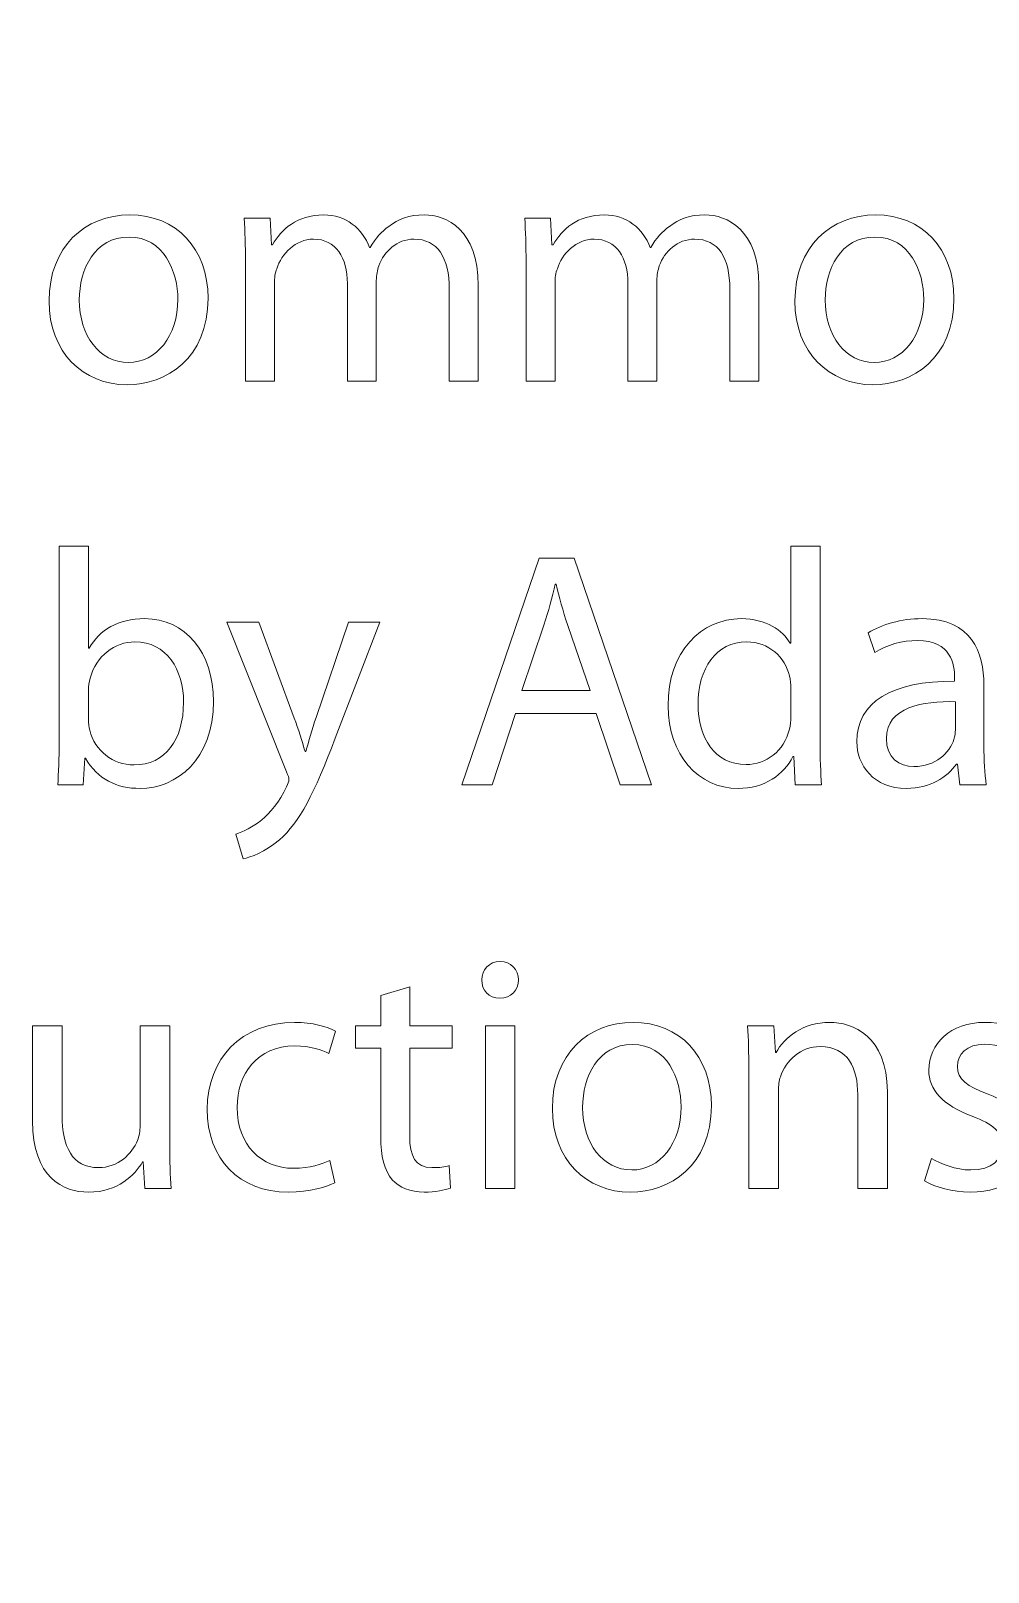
# Model space of a CAD drawing. Header units: millimetres. Extents: x -453 to -275, y 140 to 281.
# Drawn here: x -341.82 to -329.78, y 193.03 to 212.42 of the extents above; entities that cross this region are included whole.
import ezdxf

# ---------------------------------------------------------------- set-up
doc = ezdxf.new("R2010")
doc.units = ezdxf.units.MM
doc.header["$MEASUREMENT"] = 0
doc.layers.add('Layer 1', color=7, linetype='Continuous')

msp = doc.modelspace()

# ---------------------------------------------------------------- linework, layer by layer
at = {"layer": 'Layer 1', "color": 240, "lineweight": 9}
msp.add_open_spline([(-274.9314, 177.6328), (-274.9314, 177.0805), (-275.3792, 176.6326), (-275.9311, 176.6326), (-275.9311, 176.6326), (-275.9311, 176.6326), (-295.1816, 176.6326), (-295.1816, 176.6326), (-295.1816, 176.6326), (-295.1816, 176.6326), (-295.1816, 174.6328), (-295.1816, 174.6328), (-295.1816, 174.6328), (-295.1816, 174.0805), (-295.6295, 173.6327), (-296.1814, 173.6327), (-296.1814, 173.6327), (-296.1814, 173.6327), (-306.1811, 173.6327), (-306.1811, 173.6327), (-306.1811, 173.6327), (-306.7337, 173.6327), (-307.1816, 174.0805), (-307.1816, 174.6328), (-307.1816, 174.6328), (-307.1816, 174.6328), (-307.1816, 176.6326), (-307.1816, 176.6326), (-307.1816, 176.6326), (-307.1816, 176.6326), (-330.6813, 176.6326), (-330.6813, 176.6326), (-330.6813, 176.6326), (-330.6813, 176.6326), (-330.6813, 174.6328), (-330.6813, 174.6328), (-330.6813, 174.6328), (-330.6813, 174.0805), (-331.1291, 173.6327), (-331.681, 173.6327), (-331.681, 173.6327), (-331.681, 173.6327), (-341.6815, 173.6327), (-341.6815, 173.6327), (-341.6815, 173.6327), (-342.2334, 173.6327), (-342.6812, 174.0805), (-342.6812, 174.6328), (-342.6812, 174.6328), (-342.6812, 174.6328), (-342.6812, 176.6326), (-342.6812, 176.6326), (-342.6812, 176.6326), (-342.6812, 176.6326), (-361.931, 176.6326), (-361.931, 176.6326), (-361.931, 176.6326), (-362.4836, 176.6326), (-362.9315, 177.0805), (-362.9315, 177.6328), (-362.9315, 177.6328), (-362.9315, 177.6328), (-362.9315, 232.1328), (-362.9315, 232.1328), (-362.9315, 232.1328), (-362.9315, 232.6847), (-362.4836, 233.1326), (-361.931, 233.1326), (-361.931, 233.1326), (-361.931, 233.1326), (-342.6812, 233.1326), (-342.6812, 233.1326), (-342.6812, 233.1326), (-342.6812, 233.1326), (-342.6812, 235.1328), (-342.6812, 235.1328), (-342.6812, 235.1328), (-342.6812, 235.6847), (-342.2334, 236.1325), (-341.6815, 236.1325), (-341.6815, 236.1325), (-341.6815, 236.1325), (-331.681, 236.1325), (-331.681, 236.1325), (-331.681, 236.1325), (-331.1291, 236.1325), (-330.6813, 235.6847), (-330.6813, 235.1328), (-330.6813, 235.1328), (-330.6813, 235.1328), (-330.6813, 233.1326), (-330.6813, 233.1326), (-330.6813, 233.1326), (-330.6813, 233.1326), (-307.1816, 233.1326), (-307.1816, 233.1326), (-307.1816, 233.1326), (-307.1816, 233.1326), (-307.1816, 235.1328), (-307.1816, 235.1328), (-307.1816, 235.1328), (-307.1816, 235.6847), (-306.7337, 236.1325), (-306.1811, 236.1325), (-306.1811, 236.1325), (-306.1811, 236.1325), (-296.1814, 236.1325), (-296.1814, 236.1325), (-296.1814, 236.1325), (-295.6295, 236.1325), (-295.1816, 235.6847), (-295.1816, 235.1328), (-295.1816, 235.1328), (-295.1816, 235.1328), (-295.1816, 233.1326), (-295.1816, 233.1326), (-295.1816, 233.1326), (-295.1816, 233.1326), (-275.9311, 233.1326), (-275.9311, 233.1326), (-275.9311, 233.1326), (-275.3792, 233.1326), (-274.9314, 232.6847), (-274.9314, 232.1328), (-274.9314, 232.1328), (-274.9314, 232.1328), (-274.9314, 177.6328), (-274.9314, 177.6328)], degree=3, knots=[0, 0, 0, 0, 0.030303, 0.030303, 0.030303, 0.030303, 0.0606061, 0.0606061, 0.0606061, 0.0606061, 0.0909091, 0.0909091, 0.0909091, 0.0909091, 0.1212121, 0.1212121, 0.1212121, 0.1212121, 0.1515152, 0.1515152, 0.1515152, 0.1515152, 0.1818182, 0.1818182, 0.1818182, 0.1818182, 0.2121212, 0.2121212, 0.2121212, 0.2121212, 0.2424242, 0.2424242, 0.2424242, 0.2424242, 0.2727273, 0.2727273, 0.2727273, 0.2727273, 0.3030303, 0.3030303, 0.3030303, 0.3030303, 0.3333333, 0.3333333, 0.3333333, 0.3333333, 0.3636364, 0.3636364, 0.3636364, 0.3636364, 0.3939394, 0.3939394, 0.3939394, 0.3939394, 0.4242424, 0.4242424, 0.4242424, 0.4242424, 0.4545455, 0.4545455, 0.4545455, 0.4545455, 0.4848485, 0.4848485, 0.4848485, 0.4848485, 0.5151515, 0.5151515, 0.5151515, 0.5151515, 0.5454545, 0.5454545, 0.5454545, 0.5454545, 0.5757576, 0.5757576, 0.5757576, 0.5757576, 0.6060606, 0.6060606, 0.6060606, 0.6060606, 0.6363636, 0.6363636, 0.6363636, 0.6363636, 0.6666667, 0.6666667, 0.6666667, 0.6666667, 0.6969697, 0.6969697, 0.6969697, 0.6969697, 0.7272727, 0.7272727, 0.7272727, 0.7272727, 0.7575758, 0.7575758, 0.7575758, 0.7575758, 0.7878788, 0.7878788, 0.7878788, 0.7878788, 0.8181818, 0.8181818, 0.8181818, 0.8181818, 0.8484848, 0.8484848, 0.8484848, 0.8484848, 0.8787879, 0.8787879, 0.8787879, 0.8787879, 0.9090909, 0.9090909, 0.9090909, 0.9090909, 0.9393939, 0.9393939, 0.9393939, 0.9393939, 1, 1, 1, 1], dxfattribs=at)
at = {"layer": 'Layer 1', "color": 250, "lineweight": 9}
for points, knots in [([(-339.5945, 209.056), (-339.5945, 208.2988), (-340.1233, 207.9687), (-340.614, 207.9687), (-340.614, 207.9687), (-341.1641, 207.9687), (-341.5957, 208.3749), (-341.5957, 209.0222), (-341.5957, 209.0222), (-341.5957, 209.7033), (-341.1429, 210.1054), (-340.5803, 210.1054), (-340.5803, 210.1054), (-339.992, 210.1054), (-339.5945, 209.678), (-339.5945, 209.056)], [0, 0, 0, 0, 0.2, 0.2, 0.2, 0.2, 0.4, 0.4, 0.4, 0.4, 0.6, 0.6, 0.6, 0.6, 1, 1, 1, 1]), ([(-339.1235, 209.5089), (-339.1235, 209.7245), (-339.132, 209.8938), (-339.1404, 210.063), (-339.1404, 210.063), (-339.1404, 210.063), (-338.8147, 210.063), (-338.8147, 210.063), (-338.8147, 210.063), (-338.8147, 210.063), (-338.7978, 209.7288), (-338.7978, 209.7288), (-338.7978, 209.7288), (-338.7978, 209.7288), (-338.785, 209.7288), (-338.785, 209.7288), (-338.785, 209.7288), (-338.6708, 209.9235), (-338.4803, 210.1054), (-338.1377, 210.1054), (-338.1377, 210.1054), (-337.8626, 210.1054), (-337.6511, 209.936), (-337.5622, 209.6949), (-337.5622, 209.6949), (-337.5622, 209.6949), (-337.5538, 209.6949), (-337.5538, 209.6949), (-337.5538, 209.6949), (-337.4904, 209.8134), (-337.4058, 209.898), (-337.321, 209.9615), (-337.321, 209.9615), (-337.1984, 210.0546), (-337.0673, 210.1054), (-336.8727, 210.1054), (-336.8727, 210.1054), (-336.5976, 210.1054), (-336.1957, 209.9276), (-336.1957, 209.2169), (-336.1957, 209.2169), (-336.1957, 209.2169), (-336.1957, 208.0152), (-336.1957, 208.0152), (-336.1957, 208.0152), (-336.1957, 208.0152), (-336.5595, 208.0152), (-336.5595, 208.0152), (-336.5595, 208.0152), (-336.5595, 208.0152), (-336.5595, 209.1704), (-336.5595, 209.1704), (-336.5595, 209.1704), (-336.5595, 209.5679), (-336.7076, 209.8007), (-337.0038, 209.8007), (-337.0038, 209.8007), (-337.2196, 209.8007), (-337.3803, 209.6442), (-337.448, 209.4665), (-337.448, 209.4665), (-337.4649, 209.4115), (-337.4776, 209.348), (-337.4776, 209.2803), (-337.4776, 209.2803), (-337.4776, 209.2803), (-337.4776, 208.0152), (-337.4776, 208.0152), (-337.4776, 208.0152), (-337.4776, 208.0152), (-337.8416, 208.0152), (-337.8416, 208.0152), (-337.8416, 208.0152), (-337.8416, 208.0152), (-337.8416, 209.2422), (-337.8416, 209.2422), (-337.8416, 209.2422), (-337.8416, 209.5679), (-337.9854, 209.8007), (-338.2688, 209.8007), (-338.2688, 209.8007), (-338.4974, 209.8007), (-338.6708, 209.6146), (-338.7301, 209.4284), (-338.7301, 209.4284), (-338.7511, 209.3776), (-338.7597, 209.3099), (-338.7597, 209.2465), (-338.7597, 209.2465), (-338.7597, 209.2465), (-338.7597, 208.0152), (-338.7597, 208.0152), (-338.7597, 208.0152), (-338.7597, 208.0152), (-339.1235, 208.0152), (-339.1235, 208.0152), (-339.1235, 208.0152), (-339.1235, 208.0152), (-339.1235, 209.5089), (-339.1235, 209.5089)], [0, 0, 0, 0, 0.0384615, 0.0384615, 0.0384615, 0.0384615, 0.0769231, 0.0769231, 0.0769231, 0.0769231, 0.1153846, 0.1153846, 0.1153846, 0.1153846, 0.1538462, 0.1538462, 0.1538462, 0.1538462, 0.1923077, 0.1923077, 0.1923077, 0.1923077, 0.2307692, 0.2307692, 0.2307692, 0.2307692, 0.2692308, 0.2692308, 0.2692308, 0.2692308, 0.3076923, 0.3076923, 0.3076923, 0.3076923, 0.3461538, 0.3461538, 0.3461538, 0.3461538, 0.3846154, 0.3846154, 0.3846154, 0.3846154, 0.4230769, 0.4230769, 0.4230769, 0.4230769, 0.4615385, 0.4615385, 0.4615385, 0.4615385, 0.5, 0.5, 0.5, 0.5, 0.5384615, 0.5384615, 0.5384615, 0.5384615, 0.5769231, 0.5769231, 0.5769231, 0.5769231, 0.6153846, 0.6153846, 0.6153846, 0.6153846, 0.6538462, 0.6538462, 0.6538462, 0.6538462, 0.6923077, 0.6923077, 0.6923077, 0.6923077, 0.7307692, 0.7307692, 0.7307692, 0.7307692, 0.7692308, 0.7692308, 0.7692308, 0.7692308, 0.8076923, 0.8076923, 0.8076923, 0.8076923, 0.8461538, 0.8461538, 0.8461538, 0.8461538, 0.8846154, 0.8846154, 0.8846154, 0.8846154, 0.9230769, 0.9230769, 0.9230769, 0.9230769, 1, 1, 1, 1]), ([(-335.593, 209.5089), (-335.593, 209.7245), (-335.6014, 209.8938), (-335.6099, 210.063), (-335.6099, 210.063), (-335.6099, 210.063), (-335.2841, 210.063), (-335.2841, 210.063), (-335.2841, 210.063), (-335.2841, 210.063), (-335.2673, 209.7288), (-335.2673, 209.7288), (-335.2673, 209.7288), (-335.2673, 209.7288), (-335.2545, 209.7288), (-335.2545, 209.7288), (-335.2545, 209.7288), (-335.1403, 209.9235), (-334.9498, 210.1054), (-334.6072, 210.1054), (-334.6072, 210.1054), (-334.3321, 210.1054), (-334.1206, 209.936), (-334.0317, 209.6949), (-334.0317, 209.6949), (-334.0317, 209.6949), (-334.0232, 209.6949), (-334.0232, 209.6949), (-334.0232, 209.6949), (-333.9598, 209.8134), (-333.8753, 209.898), (-333.7905, 209.9615), (-333.7905, 209.9615), (-333.6679, 210.0546), (-333.5368, 210.1054), (-333.3421, 210.1054), (-333.3421, 210.1054), (-333.067, 210.1054), (-332.6652, 209.9276), (-332.6652, 209.2169), (-332.6652, 209.2169), (-332.6652, 209.2169), (-332.6652, 208.0152), (-332.6652, 208.0152), (-332.6652, 208.0152), (-332.6652, 208.0152), (-333.029, 208.0152), (-333.029, 208.0152), (-333.029, 208.0152), (-333.029, 208.0152), (-333.029, 209.1704), (-333.029, 209.1704), (-333.029, 209.1704), (-333.029, 209.5679), (-333.1771, 209.8007), (-333.4732, 209.8007), (-333.4732, 209.8007), (-333.6891, 209.8007), (-333.8498, 209.6442), (-333.9175, 209.4665), (-333.9175, 209.4665), (-333.9343, 209.4115), (-333.9471, 209.348), (-333.9471, 209.2803), (-333.9471, 209.2803), (-333.9471, 209.2803), (-333.9471, 208.0152), (-333.9471, 208.0152), (-333.9471, 208.0152), (-333.9471, 208.0152), (-334.3111, 208.0152), (-334.3111, 208.0152), (-334.3111, 208.0152), (-334.3111, 208.0152), (-334.3111, 209.2422), (-334.3111, 209.2422), (-334.3111, 209.2422), (-334.3111, 209.5679), (-334.4549, 209.8007), (-334.7383, 209.8007), (-334.7383, 209.8007), (-334.9668, 209.8007), (-335.1403, 209.6146), (-335.1996, 209.4284), (-335.1996, 209.4284), (-335.2206, 209.3776), (-335.2292, 209.3099), (-335.2292, 209.2465), (-335.2292, 209.2465), (-335.2292, 209.2465), (-335.2292, 208.0152), (-335.2292, 208.0152), (-335.2292, 208.0152), (-335.2292, 208.0152), (-335.593, 208.0152), (-335.593, 208.0152), (-335.593, 208.0152), (-335.593, 208.0152), (-335.593, 209.5089), (-335.593, 209.5089)], [0, 0, 0, 0, 0.0384615, 0.0384615, 0.0384615, 0.0384615, 0.0769231, 0.0769231, 0.0769231, 0.0769231, 0.1153846, 0.1153846, 0.1153846, 0.1153846, 0.1538462, 0.1538462, 0.1538462, 0.1538462, 0.1923077, 0.1923077, 0.1923077, 0.1923077, 0.2307692, 0.2307692, 0.2307692, 0.2307692, 0.2692308, 0.2692308, 0.2692308, 0.2692308, 0.3076923, 0.3076923, 0.3076923, 0.3076923, 0.3461538, 0.3461538, 0.3461538, 0.3461538, 0.3846154, 0.3846154, 0.3846154, 0.3846154, 0.4230769, 0.4230769, 0.4230769, 0.4230769, 0.4615385, 0.4615385, 0.4615385, 0.4615385, 0.5, 0.5, 0.5, 0.5, 0.5384615, 0.5384615, 0.5384615, 0.5384615, 0.5769231, 0.5769231, 0.5769231, 0.5769231, 0.6153846, 0.6153846, 0.6153846, 0.6153846, 0.6538462, 0.6538462, 0.6538462, 0.6538462, 0.6923077, 0.6923077, 0.6923077, 0.6923077, 0.7307692, 0.7307692, 0.7307692, 0.7307692, 0.7692308, 0.7692308, 0.7692308, 0.7692308, 0.8076923, 0.8076923, 0.8076923, 0.8076923, 0.8461538, 0.8461538, 0.8461538, 0.8461538, 0.8846154, 0.8846154, 0.8846154, 0.8846154, 0.9230769, 0.9230769, 0.9230769, 0.9230769, 1, 1, 1, 1]), ([(-330.2092, 209.056), (-330.2092, 208.2988), (-330.738, 207.9687), (-331.2287, 207.9687), (-331.2287, 207.9687), (-331.7788, 207.9687), (-332.2104, 208.3749), (-332.2104, 209.0222), (-332.2104, 209.0222), (-332.2104, 209.7033), (-331.7576, 210.1054), (-331.195, 210.1054), (-331.195, 210.1054), (-330.6067, 210.1054), (-330.2092, 209.678), (-330.2092, 209.056)], [0, 0, 0, 0, 0.2, 0.2, 0.2, 0.2, 0.4, 0.4, 0.4, 0.4, 0.6, 0.6, 0.6, 0.6, 1, 1, 1, 1]), ([(-341.2149, 209.035), (-341.2149, 208.5864), (-340.961, 208.2479), (-340.5972, 208.2479), (-340.5972, 208.2479), (-340.2418, 208.2479), (-339.9751, 208.5821), (-339.9751, 209.0434), (-339.9751, 209.0434), (-339.9751, 209.3903), (-340.1486, 209.8261), (-340.5887, 209.8261), (-340.5887, 209.8261), (-341.0245, 209.8261), (-341.2149, 209.42), (-341.2149, 209.035)], [0, 0, 0, 0, 0.2, 0.2, 0.2, 0.2, 0.4, 0.4, 0.4, 0.4, 0.6, 0.6, 0.6, 0.6, 1, 1, 1, 1]), ([(-331.8296, 209.035), (-331.8296, 208.5864), (-331.5757, 208.2479), (-331.2119, 208.2479), (-331.2119, 208.2479), (-330.8565, 208.2479), (-330.5898, 208.5821), (-330.5898, 209.0434), (-330.5898, 209.0434), (-330.5898, 209.3903), (-330.7633, 209.8261), (-331.2034, 209.8261), (-331.2034, 209.8261), (-331.6392, 209.8261), (-331.8296, 209.42), (-331.8296, 209.035)], [0, 0, 0, 0, 0.2, 0.2, 0.2, 0.2, 0.4, 0.4, 0.4, 0.4, 0.6, 0.6, 0.6, 0.6, 1, 1, 1, 1]), ([(-341.4689, 205.9392), (-341.4689, 205.9392), (-341.1008, 205.9392), (-341.1008, 205.9392), (-341.1008, 205.9392), (-341.1008, 205.9392), (-341.1008, 204.653), (-341.1008, 204.653), (-341.1008, 204.653), (-341.1008, 204.653), (-341.0924, 204.653), (-341.0924, 204.653), (-341.0924, 204.653), (-340.9611, 204.8816), (-340.7243, 205.0254), (-340.3942, 205.0254), (-340.3942, 205.0254), (-339.8823, 205.0254), (-339.5269, 204.6023), (-339.5269, 203.9845), (-339.5269, 203.9845), (-339.5269, 203.2526), (-339.9924, 202.8888), (-340.4492, 202.8888), (-340.4492, 202.8888), (-340.7455, 202.8888), (-340.9823, 203.003), (-341.1389, 203.2694), (-341.1389, 203.2694), (-341.1389, 203.2694), (-341.1473, 203.2694), (-341.1473, 203.2694), (-341.1473, 203.2694), (-341.1473, 203.2694), (-341.1685, 202.9353), (-341.1685, 202.9353), (-341.1685, 202.9353), (-341.1685, 202.9353), (-341.4858, 202.9353), (-341.4858, 202.9353), (-341.4858, 202.9353), (-341.4774, 203.075), (-341.4689, 203.2822), (-341.4689, 203.4641), (-341.4689, 203.4641), (-341.4689, 203.4641), (-341.4689, 205.9392), (-341.4689, 205.9392)], [0, 0, 0, 0, 0.0769231, 0.0769231, 0.0769231, 0.0769231, 0.1538462, 0.1538462, 0.1538462, 0.1538462, 0.2307692, 0.2307692, 0.2307692, 0.2307692, 0.3076923, 0.3076923, 0.3076923, 0.3076923, 0.3846154, 0.3846154, 0.3846154, 0.3846154, 0.4615385, 0.4615385, 0.4615385, 0.4615385, 0.5384615, 0.5384615, 0.5384615, 0.5384615, 0.6153846, 0.6153846, 0.6153846, 0.6153846, 0.6923077, 0.6923077, 0.6923077, 0.6923077, 0.7692308, 0.7692308, 0.7692308, 0.7692308, 0.8461538, 0.8461538, 0.8461538, 0.8461538, 1, 1, 1, 1]), ([(-335.7246, 203.8322), (-335.7246, 203.8322), (-336.0207, 202.9353), (-336.0207, 202.9353), (-336.0207, 202.9353), (-336.0207, 202.9353), (-336.4016, 202.9353), (-336.4016, 202.9353), (-336.4016, 202.9353), (-336.4016, 202.9353), (-335.4285, 205.7869), (-335.4285, 205.7869), (-335.4285, 205.7869), (-335.4285, 205.7869), (-334.9884, 205.7869), (-334.9884, 205.7869), (-334.9884, 205.7869), (-334.9884, 205.7869), (-334.0153, 202.9353), (-334.0153, 202.9353), (-334.0153, 202.9353), (-334.0153, 202.9353), (-334.4087, 202.9353), (-334.4087, 202.9353), (-334.4087, 202.9353), (-334.4087, 202.9353), (-334.7135, 203.8322), (-334.7135, 203.8322), (-334.7135, 203.8322), (-334.7135, 203.8322), (-335.7246, 203.8322), (-335.7246, 203.8322)], [0, 0, 0, 0, 0.1111111, 0.1111111, 0.1111111, 0.1111111, 0.2222222, 0.2222222, 0.2222222, 0.2222222, 0.3333333, 0.3333333, 0.3333333, 0.3333333, 0.4444444, 0.4444444, 0.4444444, 0.4444444, 0.5555556, 0.5555556, 0.5555556, 0.5555556, 0.6666667, 0.6666667, 0.6666667, 0.6666667, 0.7777778, 0.7777778, 0.7777778, 0.7777778, 1, 1, 1, 1]), ([(-331.894, 205.9392), (-331.894, 205.9392), (-331.894, 203.4641), (-331.894, 203.4641), (-331.894, 203.4641), (-331.894, 203.2822), (-331.8855, 203.075), (-331.8771, 202.9353), (-331.8771, 202.9353), (-331.8771, 202.9353), (-332.2071, 202.9353), (-332.2071, 202.9353), (-332.2071, 202.9353), (-332.2071, 202.9353), (-332.224, 203.2906), (-332.224, 203.2906), (-332.224, 203.2906), (-332.224, 203.2906), (-332.2368, 203.2906), (-332.2368, 203.2906), (-332.2368, 203.2906), (-332.3468, 203.0622), (-332.5921, 202.8888), (-332.9265, 202.8888), (-332.9265, 202.8888), (-333.4214, 202.8888), (-333.8065, 203.3075), (-333.8065, 203.9295), (-333.8065, 203.9295), (-333.8107, 204.6108), (-333.3833, 205.0254), (-332.8884, 205.0254), (-332.8884, 205.0254), (-332.571, 205.0254), (-332.3637, 204.8773), (-332.2705, 204.7166), (-332.2705, 204.7166), (-332.2705, 204.7166), (-332.2621, 204.7166), (-332.2621, 204.7166), (-332.2621, 204.7166), (-332.2621, 204.7166), (-332.2621, 205.9392), (-332.2621, 205.9392), (-332.2621, 205.9392), (-332.2621, 205.9392), (-331.894, 205.9392), (-331.894, 205.9392)], [0, 0, 0, 0, 0.0769231, 0.0769231, 0.0769231, 0.0769231, 0.1538462, 0.1538462, 0.1538462, 0.1538462, 0.2307692, 0.2307692, 0.2307692, 0.2307692, 0.3076923, 0.3076923, 0.3076923, 0.3076923, 0.3846154, 0.3846154, 0.3846154, 0.3846154, 0.4615385, 0.4615385, 0.4615385, 0.4615385, 0.5384615, 0.5384615, 0.5384615, 0.5384615, 0.6153846, 0.6153846, 0.6153846, 0.6153846, 0.6923077, 0.6923077, 0.6923077, 0.6923077, 0.7692308, 0.7692308, 0.7692308, 0.7692308, 0.8461538, 0.8461538, 0.8461538, 0.8461538, 1, 1, 1, 1]), ([(-334.7853, 204.1199), (-334.7853, 204.1199), (-335.0688, 204.9408), (-335.0688, 204.9408), (-335.0688, 204.9408), (-335.1322, 205.1269), (-335.1746, 205.2962), (-335.2168, 205.4612), (-335.2168, 205.4612), (-335.2168, 205.4612), (-335.2254, 205.4612), (-335.2254, 205.4612), (-335.2254, 205.4612), (-335.2676, 205.2962), (-335.31, 205.1184), (-335.3692, 204.945), (-335.3692, 204.945), (-335.3692, 204.945), (-335.6485, 204.1199), (-335.6485, 204.1199), (-335.6485, 204.1199), (-335.6485, 204.1199), (-334.7853, 204.1199), (-334.7853, 204.1199)], [0, 0, 0, 0, 0.1428571, 0.1428571, 0.1428571, 0.1428571, 0.2857143, 0.2857143, 0.2857143, 0.2857143, 0.4285714, 0.4285714, 0.4285714, 0.4285714, 0.5714286, 0.5714286, 0.5714286, 0.5714286, 0.7142857, 0.7142857, 0.7142857, 0.7142857, 1, 1, 1, 1]), ([(-329.8324, 203.426), (-329.8324, 203.2484), (-329.824, 203.075), (-329.8028, 202.9353), (-329.8028, 202.9353), (-329.8028, 202.9353), (-330.137, 202.9353), (-330.137, 202.9353), (-330.137, 202.9353), (-330.137, 202.9353), (-330.1666, 203.1933), (-330.1666, 203.1933), (-330.1666, 203.1933), (-330.1666, 203.1933), (-330.1794, 203.1933), (-330.1794, 203.1933), (-330.1794, 203.1933), (-330.2936, 203.0326), (-330.5135, 202.8888), (-330.8055, 202.8888), (-330.8055, 202.8888), (-331.2201, 202.8888), (-331.4317, 203.1807), (-331.4317, 203.4768), (-331.4317, 203.4768), (-331.4317, 203.9719), (-330.9917, 204.2427), (-330.2006, 204.2384), (-330.2006, 204.2384), (-330.2006, 204.2384), (-330.2006, 204.2807), (-330.2006, 204.2807), (-330.2006, 204.2807), (-330.2006, 204.4458), (-330.2471, 204.7546), (-330.6658, 204.7503), (-330.6658, 204.7503), (-330.8605, 204.7503), (-331.0594, 204.6954), (-331.2032, 204.598), (-331.2032, 204.598), (-331.2032, 204.598), (-331.2878, 204.8476), (-331.2878, 204.8476), (-331.2878, 204.8476), (-331.1187, 204.9534), (-330.8691, 205.0254), (-330.6109, 205.0254), (-330.6109, 205.0254), (-329.9847, 205.0254), (-329.8324, 204.598), (-329.8324, 204.1919), (-329.8324, 204.1919), (-329.8324, 204.1919), (-329.8324, 203.426), (-329.8324, 203.426)], [0, 0, 0, 0, 0.0666667, 0.0666667, 0.0666667, 0.0666667, 0.1333333, 0.1333333, 0.1333333, 0.1333333, 0.2, 0.2, 0.2, 0.2, 0.2666667, 0.2666667, 0.2666667, 0.2666667, 0.3333333, 0.3333333, 0.3333333, 0.3333333, 0.4, 0.4, 0.4, 0.4, 0.4666667, 0.4666667, 0.4666667, 0.4666667, 0.5333333, 0.5333333, 0.5333333, 0.5333333, 0.6, 0.6, 0.6, 0.6, 0.6666667, 0.6666667, 0.6666667, 0.6666667, 0.7333333, 0.7333333, 0.7333333, 0.7333333, 0.8, 0.8, 0.8, 0.8, 0.8666667, 0.8666667, 0.8666667, 0.8666667, 1, 1, 1, 1]), ([(-338.9544, 204.983), (-338.9544, 204.983), (-338.5101, 203.7729), (-338.5101, 203.7729), (-338.5101, 203.7729), (-338.4593, 203.6375), (-338.4085, 203.4768), (-338.3747, 203.3542), (-338.3747, 203.3542), (-338.3747, 203.3542), (-338.3663, 203.3542), (-338.3663, 203.3542), (-338.3663, 203.3542), (-338.3282, 203.4768), (-338.2858, 203.6334), (-338.235, 203.7816), (-338.235, 203.7816), (-338.235, 203.7816), (-337.8289, 204.983), (-337.8289, 204.983), (-337.8289, 204.983), (-337.8289, 204.983), (-337.4354, 204.983), (-337.4354, 204.983), (-337.4354, 204.983), (-337.4354, 204.983), (-337.9939, 203.5233), (-337.9939, 203.5233), (-337.9939, 203.5233), (-338.2605, 202.8211), (-338.4424, 202.4657), (-338.6963, 202.2414), (-338.6963, 202.2414), (-338.8824, 202.0848), (-339.0601, 202.0215), (-339.1531, 202.0044), (-339.1531, 202.0044), (-339.1531, 202.0044), (-339.2463, 202.3133), (-339.2463, 202.3133), (-339.2463, 202.3133), (-339.1531, 202.3429), (-339.0305, 202.4021), (-338.9204, 202.4952), (-338.9204, 202.4952), (-338.819, 202.5756), (-338.6963, 202.7194), (-338.6074, 202.9099), (-338.6074, 202.9099), (-338.5906, 202.948), (-338.5778, 202.9776), (-338.5778, 202.9987), (-338.5778, 202.9987), (-338.5778, 203.0198), (-338.5863, 203.0495), (-338.6074, 203.096), (-338.6074, 203.096), (-338.6074, 203.096), (-339.3605, 204.983), (-339.3605, 204.983), (-339.3605, 204.983), (-339.3605, 204.983), (-338.9544, 204.983), (-338.9544, 204.983)], [0, 0, 0, 0, 0.0588235, 0.0588235, 0.0588235, 0.0588235, 0.1176471, 0.1176471, 0.1176471, 0.1176471, 0.1764706, 0.1764706, 0.1764706, 0.1764706, 0.2352941, 0.2352941, 0.2352941, 0.2352941, 0.2941176, 0.2941176, 0.2941176, 0.2941176, 0.3529412, 0.3529412, 0.3529412, 0.3529412, 0.4117647, 0.4117647, 0.4117647, 0.4117647, 0.4705882, 0.4705882, 0.4705882, 0.4705882, 0.5294118, 0.5294118, 0.5294118, 0.5294118, 0.5882353, 0.5882353, 0.5882353, 0.5882353, 0.6470588, 0.6470588, 0.6470588, 0.6470588, 0.7058824, 0.7058824, 0.7058824, 0.7058824, 0.7647059, 0.7647059, 0.7647059, 0.7647059, 0.8235294, 0.8235294, 0.8235294, 0.8235294, 0.8823529, 0.8823529, 0.8823529, 0.8823529, 1, 1, 1, 1]), ([(-341.1008, 203.7561), (-341.1008, 203.7096), (-341.0965, 203.663), (-341.084, 203.6207), (-341.084, 203.6207), (-341.0163, 203.3626), (-340.7961, 203.1849), (-340.5253, 203.1849), (-340.5253, 203.1849), (-340.1319, 203.1849), (-339.9035, 203.5022), (-339.9035, 203.9719), (-339.9035, 203.9719), (-339.9035, 204.3822), (-340.115, 204.7334), (-340.5169, 204.7334), (-340.5169, 204.7334), (-340.7667, 204.7334), (-341.0035, 204.5557), (-341.0796, 204.2764), (-341.0796, 204.2764), (-341.0924, 204.2299), (-341.1008, 204.1791), (-341.1008, 204.1199), (-341.1008, 204.1199), (-341.1008, 204.1199), (-341.1008, 203.7561), (-341.1008, 203.7561)], [0, 0, 0, 0, 0.125, 0.125, 0.125, 0.125, 0.25, 0.25, 0.25, 0.25, 0.375, 0.375, 0.375, 0.375, 0.5, 0.5, 0.5, 0.5, 0.625, 0.625, 0.625, 0.625, 0.75, 0.75, 0.75, 0.75, 1, 1, 1, 1]), ([(-332.2621, 204.1495), (-332.2621, 204.1962), (-332.2664, 204.2596), (-332.2792, 204.3061), (-332.2792, 204.3061), (-332.3341, 204.5388), (-332.5372, 204.7334), (-332.8164, 204.7334), (-332.8164, 204.7334), (-333.2014, 204.7334), (-333.43, 204.395), (-333.43, 203.9464), (-333.43, 203.9464), (-333.43, 203.5318), (-333.2226, 203.1892), (-332.8249, 203.1892), (-332.8249, 203.1892), (-332.5753, 203.1892), (-332.3468, 203.3583), (-332.2792, 203.6334), (-332.2792, 203.6334), (-332.2664, 203.6842), (-332.2621, 203.7349), (-332.2621, 203.7941), (-332.2621, 203.7941), (-332.2621, 203.7941), (-332.2621, 204.1495), (-332.2621, 204.1495)], [0, 0, 0, 0, 0.125, 0.125, 0.125, 0.125, 0.25, 0.25, 0.25, 0.25, 0.375, 0.375, 0.375, 0.375, 0.5, 0.5, 0.5, 0.5, 0.625, 0.625, 0.625, 0.625, 0.75, 0.75, 0.75, 0.75, 1, 1, 1, 1]), ([(-330.1921, 203.9803), (-330.5983, 203.9888), (-331.0594, 203.9169), (-331.0594, 203.5192), (-331.0594, 203.5192), (-331.0594, 203.2737), (-330.8985, 203.1637), (-330.7125, 203.1637), (-330.7125, 203.1637), (-330.4417, 203.1637), (-330.2682, 203.333), (-330.209, 203.5065), (-330.209, 203.5065), (-330.1962, 203.5488), (-330.1921, 203.591), (-330.1921, 203.625), (-330.1921, 203.625), (-330.1921, 203.625), (-330.1921, 203.9803), (-330.1921, 203.9803)], [0, 0, 0, 0, 0.1666667, 0.1666667, 0.1666667, 0.1666667, 0.3333333, 0.3333333, 0.3333333, 0.3333333, 0.5, 0.5, 0.5, 0.5, 0.6666667, 0.6666667, 0.6666667, 0.6666667, 1, 1, 1, 1]), ([(-335.6907, 200.4786), (-335.6907, 200.3516), (-335.7795, 200.25), (-335.9275, 200.25), (-335.9275, 200.25), (-336.0629, 200.25), (-336.1518, 200.3516), (-336.1518, 200.4786), (-336.1518, 200.4786), (-336.1518, 200.6055), (-336.0588, 200.7113), (-335.9191, 200.7113), (-335.9191, 200.7113), (-335.7837, 200.7113), (-335.6907, 200.6097), (-335.6907, 200.4786)], [0, 0, 0, 0, 0.2, 0.2, 0.2, 0.2, 0.4, 0.4, 0.4, 0.4, 0.6, 0.6, 0.6, 0.6, 1, 1, 1, 1]), ([(-337.0578, 200.394), (-337.0578, 200.394), (-337.0578, 199.9031), (-337.0578, 199.9031), (-337.0578, 199.9031), (-337.0578, 199.9031), (-336.5247, 199.9031), (-336.5247, 199.9031), (-336.5247, 199.9031), (-336.5247, 199.9031), (-336.5247, 199.6197), (-336.5247, 199.6197), (-336.5247, 199.6197), (-336.5247, 199.6197), (-337.0578, 199.6197), (-337.0578, 199.6197), (-337.0578, 199.6197), (-337.0578, 199.6197), (-337.0578, 198.5154), (-337.0578, 198.5154), (-337.0578, 198.5154), (-337.0578, 198.2615), (-336.986, 198.1176), (-336.7786, 198.1176), (-336.7786, 198.1176), (-336.6772, 198.1176), (-336.6179, 198.1261), (-336.5628, 198.143), (-336.5628, 198.143), (-336.5628, 198.143), (-336.5459, 197.8596), (-336.5459, 197.8596), (-336.5459, 197.8596), (-336.6179, 197.8341), (-336.7321, 197.8088), (-336.8759, 197.8088), (-336.8759, 197.8088), (-337.0494, 197.8088), (-337.1891, 197.868), (-337.278, 197.9654), (-337.278, 197.9654), (-337.3794, 198.0796), (-337.4218, 198.2615), (-337.4218, 198.5026), (-337.4218, 198.5026), (-337.4218, 198.5026), (-337.4218, 199.6197), (-337.4218, 199.6197), (-337.4218, 199.6197), (-337.4218, 199.6197), (-337.7391, 199.6197), (-337.7391, 199.6197), (-337.7391, 199.6197), (-337.7391, 199.6197), (-337.7391, 199.9031), (-337.7391, 199.9031), (-337.7391, 199.9031), (-337.7391, 199.9031), (-337.4218, 199.9031), (-337.4218, 199.9031), (-337.4218, 199.9031), (-337.4218, 199.9031), (-337.4218, 200.2839), (-337.4218, 200.2839), (-337.4218, 200.2839), (-337.4218, 200.2839), (-337.0578, 200.394), (-337.0578, 200.394)], [0, 0, 0, 0, 0.0555556, 0.0555556, 0.0555556, 0.0555556, 0.1111111, 0.1111111, 0.1111111, 0.1111111, 0.1666667, 0.1666667, 0.1666667, 0.1666667, 0.2222222, 0.2222222, 0.2222222, 0.2222222, 0.2777778, 0.2777778, 0.2777778, 0.2777778, 0.3333333, 0.3333333, 0.3333333, 0.3333333, 0.3888889, 0.3888889, 0.3888889, 0.3888889, 0.4444444, 0.4444444, 0.4444444, 0.4444444, 0.5, 0.5, 0.5, 0.5, 0.5555556, 0.5555556, 0.5555556, 0.5555556, 0.6111111, 0.6111111, 0.6111111, 0.6111111, 0.6666667, 0.6666667, 0.6666667, 0.6666667, 0.7222222, 0.7222222, 0.7222222, 0.7222222, 0.7777778, 0.7777778, 0.7777778, 0.7777778, 0.8333333, 0.8333333, 0.8333333, 0.8333333, 0.8888889, 0.8888889, 0.8888889, 0.8888889, 1, 1, 1, 1]), ([(-340.077, 198.4181), (-340.077, 198.2022), (-340.0728, 198.016), (-340.0601, 197.8553), (-340.0601, 197.8553), (-340.0601, 197.8553), (-340.3901, 197.8553), (-340.3901, 197.8553), (-340.3901, 197.8553), (-340.3901, 197.8553), (-340.4113, 198.1895), (-340.4113, 198.1895), (-340.4113, 198.1895), (-340.4113, 198.1895), (-340.4197, 198.1895), (-340.4197, 198.1895), (-340.4197, 198.1895), (-340.5128, 198.0245), (-340.7327, 197.8088), (-341.0967, 197.8088), (-341.0967, 197.8088), (-341.4181, 197.8088), (-341.8033, 197.9907), (-341.8033, 198.7057), (-341.8033, 198.7057), (-341.8033, 198.7057), (-341.8033, 199.9031), (-341.8033, 199.9031), (-341.8033, 199.9031), (-341.8033, 199.9031), (-341.4309, 199.9031), (-341.4309, 199.9031), (-341.4309, 199.9031), (-341.4309, 199.9031), (-341.4309, 198.7734), (-341.4309, 198.7734), (-341.4309, 198.7734), (-341.4309, 198.3841), (-341.3082, 198.1176), (-340.9739, 198.1176), (-340.9739, 198.1176), (-340.7243, 198.1176), (-340.5508, 198.2911), (-340.4831, 198.4603), (-340.4831, 198.4603), (-340.4619, 198.5111), (-340.4494, 198.5788), (-340.4494, 198.6508), (-340.4494, 198.6508), (-340.4494, 198.6508), (-340.4494, 199.9031), (-340.4494, 199.9031), (-340.4494, 199.9031), (-340.4494, 199.9031), (-340.077, 199.9031), (-340.077, 199.9031), (-340.077, 199.9031), (-340.077, 199.9031), (-340.077, 198.4181), (-340.077, 198.4181)], [0, 0, 0, 0, 0.0625, 0.0625, 0.0625, 0.0625, 0.125, 0.125, 0.125, 0.125, 0.1875, 0.1875, 0.1875, 0.1875, 0.25, 0.25, 0.25, 0.25, 0.3125, 0.3125, 0.3125, 0.3125, 0.375, 0.375, 0.375, 0.375, 0.4375, 0.4375, 0.4375, 0.4375, 0.5, 0.5, 0.5, 0.5, 0.5625, 0.5625, 0.5625, 0.5625, 0.625, 0.625, 0.625, 0.625, 0.6875, 0.6875, 0.6875, 0.6875, 0.75, 0.75, 0.75, 0.75, 0.8125, 0.8125, 0.8125, 0.8125, 0.875, 0.875, 0.875, 0.875, 1, 1, 1, 1]), ([(-337.9982, 197.9273), (-338.0955, 197.8806), (-338.3112, 197.8088), (-338.5863, 197.8088), (-338.5863, 197.8088), (-339.204, 197.8088), (-339.606, 198.2277), (-339.606, 198.8539), (-339.606, 198.8539), (-339.606, 199.4843), (-339.1743, 199.9454), (-338.5058, 199.9454), (-338.5058, 199.9454), (-338.2858, 199.9454), (-338.0912, 199.8905), (-337.9897, 199.8354), (-337.9897, 199.8354), (-337.9897, 199.8354), (-338.0743, 199.552), (-338.0743, 199.552), (-338.0743, 199.552), (-338.1632, 199.5985), (-338.3027, 199.6492), (-338.5058, 199.6492), (-338.5058, 199.6492), (-338.9756, 199.6492), (-339.2295, 199.2981), (-339.2295, 198.875), (-339.2295, 198.875), (-339.2295, 198.4012), (-338.9247, 198.1092), (-338.5186, 198.1092), (-338.5186, 198.1092), (-338.307, 198.1092), (-338.1673, 198.1598), (-338.0616, 198.2065), (-338.0616, 198.2065), (-338.0616, 198.2065), (-337.9982, 197.9273), (-337.9982, 197.9273)], [0, 0, 0, 0, 0.0909091, 0.0909091, 0.0909091, 0.0909091, 0.1818182, 0.1818182, 0.1818182, 0.1818182, 0.2727273, 0.2727273, 0.2727273, 0.2727273, 0.3636364, 0.3636364, 0.3636364, 0.3636364, 0.4545455, 0.4545455, 0.4545455, 0.4545455, 0.5454545, 0.5454545, 0.5454545, 0.5454545, 0.6363636, 0.6363636, 0.6363636, 0.6363636, 0.7272727, 0.7272727, 0.7272727, 0.7272727, 0.8181818, 0.8181818, 0.8181818, 0.8181818, 1, 1, 1, 1]), ([(-336.1053, 197.8553), (-336.1053, 197.8553), (-336.1053, 199.9031), (-336.1053, 199.9031), (-336.1053, 199.9031), (-336.1053, 199.9031), (-335.7329, 199.9031), (-335.7329, 199.9031), (-335.7329, 199.9031), (-335.7329, 199.9031), (-335.7329, 197.8553), (-335.7329, 197.8553), (-335.7329, 197.8553), (-335.7329, 197.8553), (-336.1053, 197.8553), (-336.1053, 197.8553)], [0, 0, 0, 0, 0.2, 0.2, 0.2, 0.2, 0.4, 0.4, 0.4, 0.4, 0.6, 0.6, 0.6, 0.6, 1, 1, 1, 1]), ([(-333.2615, 198.8961), (-333.2615, 198.1388), (-333.7903, 197.8088), (-334.2811, 197.8088), (-334.2811, 197.8088), (-334.8311, 197.8088), (-335.2628, 198.215), (-335.2628, 198.8623), (-335.2628, 198.8623), (-335.2628, 199.5434), (-334.8099, 199.9454), (-334.2473, 199.9454), (-334.2473, 199.9454), (-333.6591, 199.9454), (-333.2615, 199.5181), (-333.2615, 198.8961)], [0, 0, 0, 0, 0.2, 0.2, 0.2, 0.2, 0.4, 0.4, 0.4, 0.4, 0.6, 0.6, 0.6, 0.6, 1, 1, 1, 1]), ([(-332.7906, 199.3489), (-332.7906, 199.5646), (-332.7949, 199.7339), (-332.8075, 199.9031), (-332.8075, 199.9031), (-332.8075, 199.9031), (-332.4774, 199.9031), (-332.4774, 199.9031), (-332.4774, 199.9031), (-332.4774, 199.9031), (-332.4562, 199.5646), (-332.4562, 199.5646), (-332.4562, 199.5646), (-332.4562, 199.5646), (-332.4478, 199.5646), (-332.4478, 199.5646), (-332.4478, 199.5646), (-332.3463, 199.7551), (-332.1093, 199.9454), (-331.7708, 199.9454), (-331.7708, 199.9454), (-331.4875, 199.9454), (-331.0474, 199.7761), (-331.0474, 199.0738), (-331.0474, 199.0738), (-331.0474, 199.0738), (-331.0474, 197.8553), (-331.0474, 197.8553), (-331.0474, 197.8553), (-331.0474, 197.8553), (-331.4198, 197.8553), (-331.4198, 197.8553), (-331.4198, 197.8553), (-331.4198, 197.8553), (-331.4198, 199.0358), (-331.4198, 199.0358), (-331.4198, 199.0358), (-331.4198, 199.3658), (-331.5424, 199.6407), (-331.8936, 199.6407), (-331.8936, 199.6407), (-332.1348, 199.6407), (-332.3251, 199.4673), (-332.3928, 199.26), (-332.3928, 199.26), (-332.4097, 199.2135), (-332.4182, 199.15), (-332.4182, 199.0866), (-332.4182, 199.0866), (-332.4182, 199.0866), (-332.4182, 197.8553), (-332.4182, 197.8553), (-332.4182, 197.8553), (-332.4182, 197.8553), (-332.7906, 197.8553), (-332.7906, 197.8553), (-332.7906, 197.8553), (-332.7906, 197.8553), (-332.7906, 199.3489), (-332.7906, 199.3489)], [0, 0, 0, 0, 0.0625, 0.0625, 0.0625, 0.0625, 0.125, 0.125, 0.125, 0.125, 0.1875, 0.1875, 0.1875, 0.1875, 0.25, 0.25, 0.25, 0.25, 0.3125, 0.3125, 0.3125, 0.3125, 0.375, 0.375, 0.375, 0.375, 0.4375, 0.4375, 0.4375, 0.4375, 0.5, 0.5, 0.5, 0.5, 0.5625, 0.5625, 0.5625, 0.5625, 0.625, 0.625, 0.625, 0.625, 0.6875, 0.6875, 0.6875, 0.6875, 0.75, 0.75, 0.75, 0.75, 0.8125, 0.8125, 0.8125, 0.8125, 0.875, 0.875, 0.875, 0.875, 1, 1, 1, 1]), ([(-330.492, 198.2319), (-330.3778, 198.1642), (-330.1832, 198.088), (-329.9969, 198.088), (-329.9969, 198.088), (-329.7303, 198.088), (-329.6035, 198.2191), (-329.6035, 198.3926), (-329.6035, 198.3926), (-329.6035, 198.5703), (-329.7093, 198.6633), (-329.9801, 198.765), (-329.9801, 198.765), (-330.3523, 198.9004), (-330.5258, 199.0992), (-330.5258, 199.3446), (-330.5258, 199.3446), (-330.5258, 199.6747), (-330.255, 199.9454), (-329.8192, 199.9454), (-329.8192, 199.9454), (-329.612, 199.9454), (-329.4301, 199.8905), (-329.32, 199.8185), (-329.32, 199.8185), (-329.32, 199.8185), (-329.4089, 199.5477), (-329.4089, 199.5477), (-329.4089, 199.5477), (-329.4891, 199.5985), (-329.6373, 199.6704), (-329.8276, 199.6704), (-329.8276, 199.6704), (-330.0478, 199.6704), (-330.1661, 199.5434), (-330.1661, 199.3911), (-330.1661, 199.3911), (-330.1661, 199.222), (-330.0478, 199.1458), (-329.7811, 199.0401), (-329.7811, 199.0401), (-329.4301, 198.9088), (-329.2438, 198.731), (-329.2438, 198.4265), (-329.2438, 198.4265), (-329.2438, 198.0627), (-329.5272, 197.8088), (-330.0054, 197.8088), (-330.0054, 197.8088), (-330.2297, 197.8088), (-330.4369, 197.868), (-330.5807, 197.9526), (-330.5807, 197.9526), (-330.5807, 197.9526), (-330.492, 198.2319), (-330.492, 198.2319)], [0, 0, 0, 0, 0.0666667, 0.0666667, 0.0666667, 0.0666667, 0.1333333, 0.1333333, 0.1333333, 0.1333333, 0.2, 0.2, 0.2, 0.2, 0.2666667, 0.2666667, 0.2666667, 0.2666667, 0.3333333, 0.3333333, 0.3333333, 0.3333333, 0.4, 0.4, 0.4, 0.4, 0.4666667, 0.4666667, 0.4666667, 0.4666667, 0.5333333, 0.5333333, 0.5333333, 0.5333333, 0.6, 0.6, 0.6, 0.6, 0.6666667, 0.6666667, 0.6666667, 0.6666667, 0.7333333, 0.7333333, 0.7333333, 0.7333333, 0.8, 0.8, 0.8, 0.8, 0.8666667, 0.8666667, 0.8666667, 0.8666667, 1, 1, 1, 1]), ([(-334.8819, 198.875), (-334.8819, 198.4265), (-334.628, 198.088), (-334.2642, 198.088), (-334.2642, 198.088), (-333.9089, 198.088), (-333.6422, 198.4222), (-333.6422, 198.8835), (-333.6422, 198.8835), (-333.6422, 199.2304), (-333.8157, 199.6662), (-334.2558, 199.6662), (-334.2558, 199.6662), (-334.6916, 199.6662), (-334.8819, 199.26), (-334.8819, 198.875)], [0, 0, 0, 0, 0.2, 0.2, 0.2, 0.2, 0.4, 0.4, 0.4, 0.4, 0.6, 0.6, 0.6, 0.6, 1, 1, 1, 1])]:
    msp.add_open_spline(points, degree=3, knots=knots, dxfattribs=at)

doc.saveas('drawing.dxf')
